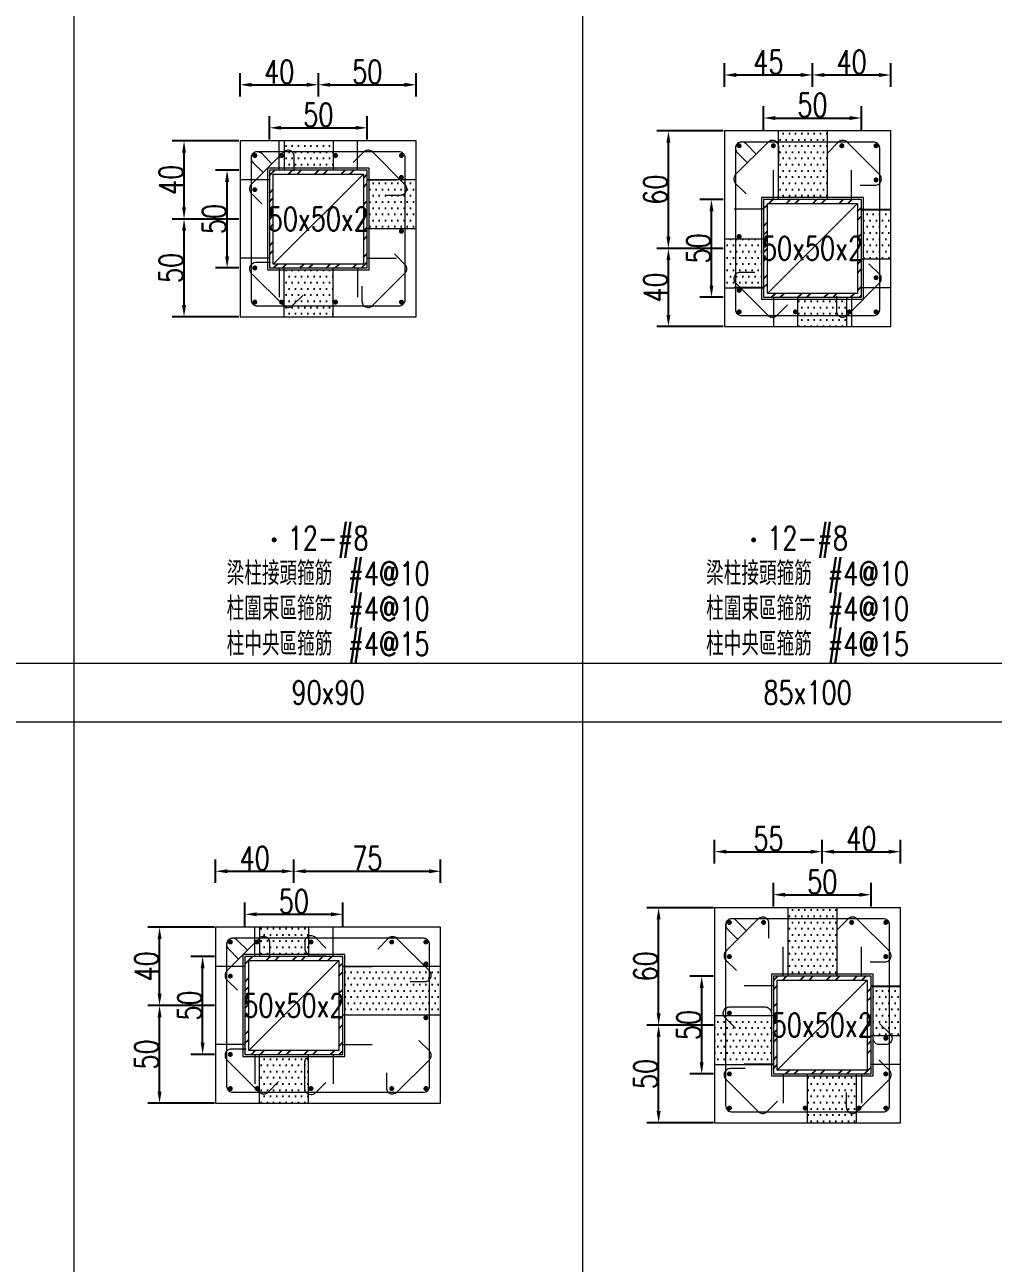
# Model space of a CAD drawing. Header units: millimetres. Extents: x 0 to 3905, y 0 to 8880.
# Drawn here: x 1935 to 2430, y 7763 to 8396 of the extents above; entities that cross this region are included whole.
import ezdxf
from ezdxf.enums import TextEntityAlignment as Align

# ---------------------------------------------------------------- set-up
doc = ezdxf.new("R2010")
doc.units = ezdxf.units.MM
doc.layers.get('DEFPOINTS').update_dxf_attribs({"color": 3})
for name, color, linetype in [('Hatch線', 6, 'Continuous'), ('TC-鋼粱', 132, 'Continuous'), ('主筋斷面', 2, 'Continuous'), ('文字-主筋根數', 7, 'Continuous'), ('文字-剪力筋 中央區', 7, 'Continuous'), ('文字-剪力筋-BC', 7, 'Continuous'), ('文字-剪力筋-圍束區', 7, 'Continuous'), ('文字-斷面尺寸', 7, 'Continuous'), ('文字-輔助字', 7, 'Continuous'), ('柱斷面線', 4, 'Continuous'), ('標註字', 4, 'Continuous'), ('箍筋線', 1, 'Continuous'), ('網格線', 7, 'Continuous'), ('鋼柱', 11, 'Continuous')]:
    doc.layers.add(name, color=color, linetype=linetype)
doc.styles.add('note', font='txt.shx', dxfattribs={"width": 0.75, "height": 12})
doc.styles.add('txt', font='txt.shx', dxfattribs={"height": 0.2, "bigfont": 'chineset.shx'})
doc.dimstyles.new('RCAD_DIM', dxfattribs={"dimtxt": 12, "dimasz": 6, "dimexe": 6, "dimexo": 0.625, "dimtad": 1, "dimdec": 0, "dimdsep": 46, "dimtxsty": 'note', "dimcen": 2.5, "dimclrd": 256, "dimclre": 256, "dimclrt": 256, "dimadec": 0, "dimazin": 0, "dimtfac": 1, "dimtmove": 0, "dimatfit": 3, "dimfxl": 0, "dimtolj": 1, "dimarcsym": 0})

# ---------------------------------------------------------------- blocks, each defined once
blk = doc.blocks.new('*D1188')
at = {"layer": 'DEFPOINTS', "color": 0}
for p in [(2097.5, 7941.62), (2047.5, 7935), (2097.5, 7935)]:
    blk.add_point(p, dxfattribs=at)
at = {"layer": '標註字', "lineweight": -2}
for p, q in [((2047.5, 7935.62), (2047.5, 7947.62)), ((2097.5, 7935.62), (2097.5, 7947.62)), ((2053.5, 7941.62), (2091.5, 7941.62))]:
    blk.add_line(p, q, dxfattribs=at)
at = {"layer": '標註字'}
for points in [[(2053.5, 7942.62), (2053.5, 7940.62), (2047.5, 7941.62)], [(2091.5, 7940.62), (2091.5, 7942.62), (2097.5, 7941.62)]]:
    blk.add_solid(points, dxfattribs=at)
at = {"layer": '標註字', "insert": (2072.5, 7948.25), "char_height": 12, "attachment_point": 5, "style": 'note'}
blk.add_mtext('\\A1;50', dxfattribs=at)
blk = doc.blocks.new('*D1189')
at = {"layer": 'DEFPOINTS', "color": 0}
for p in [(2025.88, 7920), (2032.5, 7920), (2032.5, 7870)]:
    blk.add_point(p, dxfattribs=at)
at = {"layer": '標註字', "lineweight": -2}
for p, q in [((2031.88, 7920), (2019.88, 7920)), ((2025.88, 7876), (2025.88, 7914)), ((2031.88, 7870), (2019.88, 7870))]:
    blk.add_line(p, q, dxfattribs=at)
at = {"layer": '標註字'}
for points in [[(2026.88, 7914), (2024.88, 7914), (2025.88, 7920)], [(2024.88, 7876), (2026.88, 7876), (2025.88, 7870)]]:
    blk.add_solid(points, dxfattribs=at)
at = {"layer": '標註字', "insert": (2019.25, 7895), "char_height": 12, "attachment_point": 5, "rotation": 90, "style": 'note'}
blk.add_mtext('\\A1;50', dxfattribs=at)
blk = doc.blocks.new('*D1190')
at = {"layer": 'DEFPOINTS', "color": 0}
for p in [(2072.5, 7963.62), (2032.5, 7957), (2072.5, 7957)]:
    blk.add_point(p, dxfattribs=at)
at = {"layer": '標註字', "lineweight": -2}
for p, q in [((2032.5, 7957.62), (2032.5, 7969.62)), ((2038.5, 7963.62), (2066.5, 7963.62)), ((2072.5, 7957.62), (2072.5, 7969.62))]:
    blk.add_line(p, q, dxfattribs=at)
at = {"layer": '標註字'}
for points in [[(2038.5, 7964.62), (2038.5, 7962.62), (2032.5, 7963.62)], [(2066.5, 7962.62), (2066.5, 7964.62), (2072.5, 7963.62)]]:
    blk.add_solid(points, dxfattribs=at)
at = {"layer": '標註字', "insert": (2052.5, 7970.25), "char_height": 12, "attachment_point": 5, "style": 'note'}
blk.add_mtext('\\A1;40', dxfattribs=at)
blk = doc.blocks.new('*D1191')
at = {"layer": 'DEFPOINTS', "color": 0}
for p in [(2147.5, 7963.62), (2072.5, 7957), (2147.5, 7957)]:
    blk.add_point(p, dxfattribs=at)
at = {"layer": '標註字', "lineweight": -2}
for p, q in [((2072.5, 7957.62), (2072.5, 7969.62)), ((2078.5, 7963.62), (2141.5, 7963.62)), ((2147.5, 7957.62), (2147.5, 7969.62))]:
    blk.add_line(p, q, dxfattribs=at)
at = {"layer": '標註字'}
for points in [[(2078.5, 7964.62), (2078.5, 7962.62), (2072.5, 7963.62)], [(2141.5, 7962.62), (2141.5, 7964.62), (2147.5, 7963.62)]]:
    blk.add_solid(points, dxfattribs=at)
at = {"layer": '標註字', "insert": (2110, 7970.25), "char_height": 12, "attachment_point": 5, "style": 'note'}
blk.add_mtext('\\A1;75', dxfattribs=at)
blk = doc.blocks.new('*D1192')
at = {"layer": 'DEFPOINTS', "color": 0}
for p in [(2003.88, 7895), (2032.5, 7895), (2032.5, 7845)]:
    blk.add_point(p, dxfattribs=at)
at = {"layer": '標註字', "lineweight": -2}
for p, q in [((2031.88, 7895), (1997.88, 7895)), ((2003.88, 7851), (2003.88, 7889)), ((2031.88, 7845), (1997.88, 7845))]:
    blk.add_line(p, q, dxfattribs=at)
at = {"layer": '標註字'}
for points in [[(2004.88, 7889), (2002.88, 7889), (2003.88, 7895)], [(2002.88, 7851), (2004.88, 7851), (2003.88, 7845)]]:
    blk.add_solid(points, dxfattribs=at)
at = {"layer": '標註字', "insert": (1997.25, 7870), "char_height": 12, "attachment_point": 5, "rotation": 90, "style": 'note'}
blk.add_mtext('\\A1;50', dxfattribs=at)
blk = doc.blocks.new('*D1193')
at = {"layer": 'DEFPOINTS', "color": 0}
for p in [(2003.88, 7935), (2032.5, 7935), (2032.5, 7895)]:
    blk.add_point(p, dxfattribs=at)
at = {"layer": '標註字', "lineweight": -2}
for p, q in [((2031.88, 7935), (1997.88, 7935)), ((2003.88, 7901), (2003.88, 7929)), ((2031.88, 7895), (1997.88, 7895))]:
    blk.add_line(p, q, dxfattribs=at)
at = {"layer": '標註字'}
for points in [[(2004.88, 7929), (2002.88, 7929), (2003.88, 7935)], [(2002.88, 7901), (2004.88, 7901), (2003.88, 7895)]]:
    blk.add_solid(points, dxfattribs=at)
at = {"layer": '標註字', "insert": (1997.25, 7915), "char_height": 12, "attachment_point": 5, "rotation": 90, "style": 'note'}
blk.add_mtext('\\A1;40', dxfattribs=at)
blk = doc.blocks.new('Circle_Filled')
at = {"const_width": 0.5}
blk.add_lwpolyline([(-0.25, 0, 1), (0.25, 0, 1)], format="xyb", close=True, dxfattribs=at)
blk = doc.blocks.new('*D1194')
at = {"layer": 'DEFPOINTS', "color": 0}
for p in [(2110, 8343.62), (2060, 8337), (2110, 8337)]:
    blk.add_point(p, dxfattribs=at)
at = {"layer": '標註字', "lineweight": -2}
for p, q in [((2060, 8337.62), (2060, 8349.62)), ((2066, 8343.62), (2104, 8343.62)), ((2110, 8337.62), (2110, 8349.62))]:
    blk.add_line(p, q, dxfattribs=at)
at = {"layer": '標註字'}
for points in [[(2066, 8344.62), (2066, 8342.62), (2060, 8343.62)], [(2104, 8342.62), (2104, 8344.62), (2110, 8343.62)]]:
    blk.add_solid(points, dxfattribs=at)
at = {"layer": '標註字', "insert": (2085, 8350.25), "char_height": 12, "attachment_point": 5, "style": 'note'}
blk.add_mtext('\\A1;50', dxfattribs=at)
blk = doc.blocks.new('*D1195')
at = {"layer": 'DEFPOINTS', "color": 0}
for p in [(2038.38, 8322), (2045, 8322), (2045, 8272)]:
    blk.add_point(p, dxfattribs=at)
at = {"layer": '標註字', "lineweight": -2}
for p, q in [((2044.38, 8322), (2032.38, 8322)), ((2038.38, 8278), (2038.38, 8316)), ((2044.38, 8272), (2032.38, 8272))]:
    blk.add_line(p, q, dxfattribs=at)
at = {"layer": '標註字'}
for points in [[(2039.38, 8316), (2037.38, 8316), (2038.38, 8322)], [(2037.38, 8278), (2039.38, 8278), (2038.38, 8272)]]:
    blk.add_solid(points, dxfattribs=at)
at = {"layer": '標註字', "insert": (2031.75, 8297), "char_height": 12, "attachment_point": 5, "rotation": 90, "style": 'note'}
blk.add_mtext('\\A1;50', dxfattribs=at)
blk = doc.blocks.new('*D1196')
at = {"layer": 'DEFPOINTS', "color": 0}
for p in [(2085, 8365.62), (2045, 8359), (2085, 8359)]:
    blk.add_point(p, dxfattribs=at)
at = {"layer": '標註字', "lineweight": -2}
for p, q in [((2045, 8359.62), (2045, 8371.62)), ((2085, 8359.62), (2085, 8371.62)), ((2051, 8365.62), (2079, 8365.62))]:
    blk.add_line(p, q, dxfattribs=at)
at = {"layer": '標註字'}
for points in [[(2051, 8366.62), (2051, 8364.62), (2045, 8365.62)], [(2079, 8364.62), (2079, 8366.62), (2085, 8365.62)]]:
    blk.add_solid(points, dxfattribs=at)
at = {"layer": '標註字', "insert": (2065, 8372.25), "char_height": 12, "attachment_point": 5, "style": 'note'}
blk.add_mtext('\\A1;40', dxfattribs=at)
blk = doc.blocks.new('*D1197')
at = {"layer": 'DEFPOINTS', "color": 0}
for p in [(2135, 8365.62), (2085, 8359), (2135, 8359)]:
    blk.add_point(p, dxfattribs=at)
at = {"layer": '標註字', "lineweight": -2}
for p, q in [((2085, 8359.62), (2085, 8371.62)), ((2135, 8359.62), (2135, 8371.62)), ((2091, 8365.62), (2129, 8365.62))]:
    blk.add_line(p, q, dxfattribs=at)
at = {"layer": '標註字'}
for points in [[(2091, 8366.62), (2091, 8364.62), (2085, 8365.62)], [(2129, 8364.62), (2129, 8366.62), (2135, 8365.62)]]:
    blk.add_solid(points, dxfattribs=at)
at = {"layer": '標註字', "insert": (2110, 8372.25), "char_height": 12, "attachment_point": 5, "style": 'note'}
blk.add_mtext('\\A1;50', dxfattribs=at)
blk = doc.blocks.new('*D1198')
at = {"layer": 'DEFPOINTS', "color": 0}
for p in [(2016.38, 8297), (2045, 8297), (2045, 8247)]:
    blk.add_point(p, dxfattribs=at)
at = {"layer": '標註字', "lineweight": -2}
for p, q in [((2044.38, 8297), (2010.38, 8297)), ((2016.38, 8253), (2016.38, 8291)), ((2044.38, 8247), (2010.38, 8247))]:
    blk.add_line(p, q, dxfattribs=at)
at = {"layer": '標註字'}
for points in [[(2017.38, 8291), (2015.38, 8291), (2016.38, 8297)], [(2015.38, 8253), (2017.38, 8253), (2016.38, 8247)]]:
    blk.add_solid(points, dxfattribs=at)
at = {"layer": '標註字', "insert": (2009.75, 8272), "char_height": 12, "attachment_point": 5, "rotation": 90, "style": 'note'}
blk.add_mtext('\\A1;50', dxfattribs=at)
blk = doc.blocks.new('*D1199')
at = {"layer": 'DEFPOINTS', "color": 0}
for p in [(2016.38, 8337), (2045, 8337), (2045, 8297)]:
    blk.add_point(p, dxfattribs=at)
at = {"layer": '標註字', "lineweight": -2}
for p, q in [((2044.38, 8337), (2010.38, 8337)), ((2016.38, 8303), (2016.38, 8331)), ((2044.38, 8297), (2010.38, 8297))]:
    blk.add_line(p, q, dxfattribs=at)
at = {"layer": '標註字'}
for points in [[(2017.38, 8331), (2015.38, 8331), (2016.38, 8337)], [(2015.38, 8303), (2017.38, 8303), (2016.38, 8297)]]:
    blk.add_solid(points, dxfattribs=at)
at = {"layer": '標註字', "insert": (2009.75, 8317), "char_height": 12, "attachment_point": 5, "rotation": 90, "style": 'note'}
blk.add_mtext('\\A1;40', dxfattribs=at)
blk = doc.blocks.new('*D1320')
at = {"layer": 'DEFPOINTS', "color": 0}
for p in [(2367.5, 7951.62), (2317.5, 7945), (2367.5, 7945)]:
    blk.add_point(p, dxfattribs=at)
at = {"layer": '標註字', "lineweight": -2}
for p, q in [((2317.5, 7945.62), (2317.5, 7957.62)), ((2367.5, 7945.62), (2367.5, 7957.62)), ((2323.5, 7951.62), (2361.5, 7951.62))]:
    blk.add_line(p, q, dxfattribs=at)
at = {"layer": '標註字'}
for points in [[(2323.5, 7952.62), (2323.5, 7950.62), (2317.5, 7951.62)], [(2361.5, 7950.62), (2361.5, 7952.62), (2367.5, 7951.62)]]:
    blk.add_solid(points, dxfattribs=at)
at = {"layer": '標註字', "insert": (2342.5, 7958.25), "char_height": 12, "attachment_point": 5, "style": 'note'}
blk.add_mtext('\\A1;50', dxfattribs=at)
blk = doc.blocks.new('*D1321')
at = {"layer": 'DEFPOINTS', "color": 0}
for p in [(2280.88, 7910), (2287.5, 7910), (2287.5, 7860)]:
    blk.add_point(p, dxfattribs=at)
at = {"layer": '標註字', "lineweight": -2}
for p, q in [((2286.88, 7910), (2274.88, 7910)), ((2280.88, 7866), (2280.88, 7904)), ((2286.88, 7860), (2274.88, 7860))]:
    blk.add_line(p, q, dxfattribs=at)
at = {"layer": '標註字'}
for points in [[(2281.88, 7904), (2279.88, 7904), (2280.88, 7910)], [(2279.88, 7866), (2281.88, 7866), (2280.88, 7860)]]:
    blk.add_solid(points, dxfattribs=at)
at = {"layer": '標註字', "insert": (2274.25, 7885), "char_height": 12, "attachment_point": 5, "rotation": 90, "style": 'note'}
blk.add_mtext('\\A1;50', dxfattribs=at)
blk = doc.blocks.new('*D1322')
at = {"layer": 'DEFPOINTS', "color": 0}
for p in [(2342.5, 7973.62), (2287.5, 7967), (2342.5, 7967)]:
    blk.add_point(p, dxfattribs=at)
at = {"layer": '標註字', "lineweight": -2}
for p, q in [((2287.5, 7967.62), (2287.5, 7979.62)), ((2342.5, 7967.62), (2342.5, 7979.62)), ((2293.5, 7973.62), (2336.5, 7973.62))]:
    blk.add_line(p, q, dxfattribs=at)
at = {"layer": '標註字'}
for points in [[(2293.5, 7974.62), (2293.5, 7972.62), (2287.5, 7973.62)], [(2336.5, 7972.62), (2336.5, 7974.62), (2342.5, 7973.62)]]:
    blk.add_solid(points, dxfattribs=at)
at = {"layer": '標註字', "insert": (2315, 7980.25), "char_height": 12, "attachment_point": 5, "style": 'note'}
blk.add_mtext('\\A1;55', dxfattribs=at)
blk = doc.blocks.new('*D1323')
at = {"layer": 'DEFPOINTS', "color": 0}
for p in [(2382.5, 7973.62), (2342.5, 7967), (2382.5, 7967)]:
    blk.add_point(p, dxfattribs=at)
at = {"layer": '標註字', "lineweight": -2}
for p, q in [((2342.5, 7967.62), (2342.5, 7979.62)), ((2382.5, 7967.62), (2382.5, 7979.62)), ((2348.5, 7973.62), (2376.5, 7973.62))]:
    blk.add_line(p, q, dxfattribs=at)
at = {"layer": '標註字'}
for points in [[(2348.5, 7974.62), (2348.5, 7972.62), (2342.5, 7973.62)], [(2376.5, 7972.62), (2376.5, 7974.62), (2382.5, 7973.62)]]:
    blk.add_solid(points, dxfattribs=at)
at = {"layer": '標註字', "insert": (2362.5, 7980.25), "char_height": 12, "attachment_point": 5, "style": 'note'}
blk.add_mtext('\\A1;40', dxfattribs=at)
blk = doc.blocks.new('*D1324')
at = {"layer": 'DEFPOINTS', "color": 0}
for p in [(2258.88, 7885), (2287.5, 7885), (2287.5, 7835)]:
    blk.add_point(p, dxfattribs=at)
at = {"layer": '標註字', "lineweight": -2}
for p, q in [((2286.88, 7885), (2252.88, 7885)), ((2258.88, 7841), (2258.88, 7879)), ((2286.88, 7835), (2252.88, 7835))]:
    blk.add_line(p, q, dxfattribs=at)
at = {"layer": '標註字'}
for points in [[(2259.88, 7879), (2257.88, 7879), (2258.88, 7885)], [(2257.88, 7841), (2259.88, 7841), (2258.88, 7835)]]:
    blk.add_solid(points, dxfattribs=at)
at = {"layer": '標註字', "insert": (2252.25, 7860), "char_height": 12, "attachment_point": 5, "rotation": 90, "style": 'note'}
blk.add_mtext('\\A1;50', dxfattribs=at)
blk = doc.blocks.new('*D1325')
at = {"layer": 'DEFPOINTS', "color": 0}
for p in [(2258.88, 7945), (2287.5, 7945), (2287.5, 7885)]:
    blk.add_point(p, dxfattribs=at)
at = {"layer": '標註字', "lineweight": -2}
for p, q in [((2286.88, 7945), (2252.88, 7945)), ((2258.88, 7891), (2258.88, 7939)), ((2286.88, 7885), (2252.88, 7885))]:
    blk.add_line(p, q, dxfattribs=at)
at = {"layer": '標註字'}
for points in [[(2259.88, 7939), (2257.88, 7939), (2258.88, 7945)], [(2257.88, 7891), (2259.88, 7891), (2258.88, 7885)]]:
    blk.add_solid(points, dxfattribs=at)
at = {"layer": '標註字', "insert": (2252.25, 7915), "char_height": 12, "attachment_point": 5, "rotation": 90, "style": 'note'}
blk.add_mtext('\\A1;60', dxfattribs=at)
blk = doc.blocks.new('*D1326')
at = {"layer": 'DEFPOINTS', "color": 0}
for p in [(2362.5, 8348.62), (2312.5, 8342), (2362.5, 8342)]:
    blk.add_point(p, dxfattribs=at)
at = {"layer": '標註字', "lineweight": -2}
for p, q in [((2312.5, 8342.62), (2312.5, 8354.62)), ((2362.5, 8342.62), (2362.5, 8354.62)), ((2318.5, 8348.62), (2356.5, 8348.62))]:
    blk.add_line(p, q, dxfattribs=at)
at = {"layer": '標註字'}
for points in [[(2318.5, 8349.62), (2318.5, 8347.62), (2312.5, 8348.62)], [(2356.5, 8347.62), (2356.5, 8349.62), (2362.5, 8348.62)]]:
    blk.add_solid(points, dxfattribs=at)
at = {"layer": '標註字', "insert": (2337.5, 8355.25), "char_height": 12, "attachment_point": 5, "style": 'note'}
blk.add_mtext('\\A1;50', dxfattribs=at)
blk = doc.blocks.new('*D1327')
at = {"layer": 'DEFPOINTS', "color": 0}
for p in [(2285.88, 8307), (2292.5, 8307), (2292.5, 8257)]:
    blk.add_point(p, dxfattribs=at)
at = {"layer": '標註字', "lineweight": -2}
for p, q in [((2291.88, 8307), (2279.88, 8307)), ((2285.88, 8263), (2285.88, 8301)), ((2291.88, 8257), (2279.88, 8257))]:
    blk.add_line(p, q, dxfattribs=at)
at = {"layer": '標註字'}
for points in [[(2286.88, 8301), (2284.88, 8301), (2285.88, 8307)], [(2284.88, 8263), (2286.88, 8263), (2285.88, 8257)]]:
    blk.add_solid(points, dxfattribs=at)
at = {"layer": '標註字', "insert": (2279.25, 8282), "char_height": 12, "attachment_point": 5, "rotation": 90, "style": 'note'}
blk.add_mtext('\\A1;50', dxfattribs=at)
blk = doc.blocks.new('*D1328')
at = {"layer": 'DEFPOINTS', "color": 0}
for p in [(2337.5, 8370.62), (2292.5, 8364), (2337.5, 8364)]:
    blk.add_point(p, dxfattribs=at)
at = {"layer": '標註字', "lineweight": -2}
for p, q in [((2292.5, 8364.62), (2292.5, 8376.62)), ((2337.5, 8364.62), (2337.5, 8376.62)), ((2298.5, 8370.62), (2331.5, 8370.62))]:
    blk.add_line(p, q, dxfattribs=at)
at = {"layer": '標註字'}
for points in [[(2298.5, 8371.62), (2298.5, 8369.62), (2292.5, 8370.62)], [(2331.5, 8369.62), (2331.5, 8371.62), (2337.5, 8370.62)]]:
    blk.add_solid(points, dxfattribs=at)
at = {"layer": '標註字', "insert": (2315, 8377.25), "char_height": 12, "attachment_point": 5, "style": 'note'}
blk.add_mtext('\\A1;45', dxfattribs=at)
blk = doc.blocks.new('*D1329')
at = {"layer": 'DEFPOINTS', "color": 0}
for p in [(2377.5, 8370.62), (2337.5, 8364), (2377.5, 8364)]:
    blk.add_point(p, dxfattribs=at)
at = {"layer": '標註字', "lineweight": -2}
for p, q in [((2337.5, 8364.62), (2337.5, 8376.62)), ((2377.5, 8364.62), (2377.5, 8376.62)), ((2343.5, 8370.62), (2371.5, 8370.62))]:
    blk.add_line(p, q, dxfattribs=at)
at = {"layer": '標註字'}
for points in [[(2343.5, 8371.62), (2343.5, 8369.62), (2337.5, 8370.62)], [(2371.5, 8369.62), (2371.5, 8371.62), (2377.5, 8370.62)]]:
    blk.add_solid(points, dxfattribs=at)
at = {"layer": '標註字', "insert": (2357.5, 8377.25), "char_height": 12, "attachment_point": 5, "style": 'note'}
blk.add_mtext('\\A1;40', dxfattribs=at)
blk = doc.blocks.new('*D1330')
at = {"layer": 'DEFPOINTS', "color": 0}
for p in [(2263.88, 8282), (2292.5, 8282), (2292.5, 8242)]:
    blk.add_point(p, dxfattribs=at)
at = {"layer": '標註字', "lineweight": -2}
for p, q in [((2291.88, 8282), (2257.88, 8282)), ((2263.88, 8248), (2263.88, 8276)), ((2291.88, 8242), (2257.88, 8242))]:
    blk.add_line(p, q, dxfattribs=at)
at = {"layer": '標註字'}
for points in [[(2264.88, 8276), (2262.88, 8276), (2263.88, 8282)], [(2262.88, 8248), (2264.88, 8248), (2263.88, 8242)]]:
    blk.add_solid(points, dxfattribs=at)
at = {"layer": '標註字', "insert": (2257.25, 8262), "char_height": 12, "attachment_point": 5, "rotation": 90, "style": 'note'}
blk.add_mtext('\\A1;40', dxfattribs=at)
blk = doc.blocks.new('*D1331')
at = {"layer": 'DEFPOINTS', "color": 0}
for p in [(2263.88, 8342), (2292.5, 8342), (2292.5, 8282)]:
    blk.add_point(p, dxfattribs=at)
at = {"layer": '標註字', "lineweight": -2}
for p, q in [((2291.88, 8342), (2257.88, 8342)), ((2263.88, 8288), (2263.88, 8336)), ((2291.88, 8282), (2257.88, 8282))]:
    blk.add_line(p, q, dxfattribs=at)
at = {"layer": '標註字'}
for points in [[(2264.88, 8336), (2262.88, 8336), (2263.88, 8342)], [(2262.88, 8288), (2264.88, 8288), (2263.88, 8282)]]:
    blk.add_solid(points, dxfattribs=at)
at = {"layer": '標註字', "insert": (2257.25, 8312), "char_height": 12, "attachment_point": 5, "rotation": 90, "style": 'note'}
blk.add_mtext('\\A1;60', dxfattribs=at)

msp = doc.modelspace()

# ---------------------------------------------------------------- hatches: boundary and pattern name
at = {"layer": 'Hatch線'}
h = msp.add_hatch(dxfattribs=at)
h.set_pattern_fill('ANSI32', color=256, style=0)
h.paths.add_polyline_path([(2060, 8272), (2110, 8272), (2110, 8322), (2060, 8322)], flags=17)
h.paths.add_polyline_path([(2062, 8274), (2062, 8320), (2108, 8320), (2108, 8274)])
h = msp.add_hatch(dxfattribs=at)
h.set_pattern_fill('ANSI32', color=256, style=0)
h.paths.add_polyline_path([(2312.5, 8257), (2362.5, 8257), (2362.5, 8307), (2312.5, 8307)], flags=17)
h.paths.add_polyline_path([(2314.5, 8259), (2314.5, 8305), (2360.5, 8305), (2360.5, 8259)])
h = msp.add_hatch(dxfattribs=at)
h.set_pattern_fill('ANSI32', color=256, style=0)
h.paths.add_polyline_path([(2047.5, 7870), (2097.5, 7870), (2097.5, 7920), (2047.5, 7920)], flags=17)
h.paths.add_polyline_path([(2049.5, 7872), (2049.5, 7918), (2095.5, 7918), (2095.5, 7872)])
h = msp.add_hatch(dxfattribs=at)
h.set_pattern_fill('ANSI32', color=256, style=0)
h.paths.add_polyline_path([(2317.5, 7860), (2367.5, 7860), (2367.5, 7910), (2317.5, 7910)], flags=17)
h.paths.add_polyline_path([(2319.5, 7862), (2319.5, 7908), (2365.5, 7908), (2365.5, 7862)])
at = {"layer": 'TC-鋼粱'}
h = msp.add_hatch(dxfattribs=at)
h.set_pattern_fill('DOTS', color=256, scale=2, style=0)
h.paths.add_polyline_path([(2092.5, 8337), (2067.5, 8337), (2067.5, 8322), (2092.5, 8322)], flags=17)
h = msp.add_hatch(dxfattribs=at)
h.set_pattern_fill('DOTS', color=256, scale=2, style=0)
h.paths.add_polyline_path([(2344.91, 8342), (2319.91, 8342), (2319.91, 8307), (2344.91, 8307)], flags=17)
h = msp.add_hatch(dxfattribs=at)
h.set_pattern_fill('DOTS', color=256, scale=2, style=0)
h.paths.add_polyline_path([(2135, 8292), (2135, 8317), (2110, 8317), (2110, 8292)], flags=17)
h = msp.add_hatch(dxfattribs=at)
h.set_pattern_fill('DOTS', color=256, scale=2, style=0)
h.paths.add_polyline_path([(2377.5, 8276.5), (2377.5, 8301.5), (2362.5, 8301.5), (2362.5, 8276.5)], flags=17)
h = msp.add_hatch(dxfattribs=at)
h.set_pattern_fill('DOTS', color=256, scale=2, style=0)
h.paths.add_polyline_path([(2292.5, 8286.81), (2292.5, 8261.81), (2312.5, 8261.81), (2312.5, 8286.81)], flags=17)
h = msp.add_hatch(dxfattribs=at)
h.set_pattern_fill('DOTS', color=256, scale=2, style=0)
h.paths.add_polyline_path([(2067.5, 8247), (2092.5, 8247), (2092.5, 8272), (2067.5, 8272)], flags=17)
h = msp.add_hatch(dxfattribs=at)
h.set_pattern_fill('DOTS', color=256, scale=2, style=0)
h.paths.add_polyline_path([(2330, 8242), (2355, 8242), (2355, 8257), (2330, 8257)], flags=17)
h = msp.add_hatch(dxfattribs=at)
h.set_pattern_fill('DOTS', color=256, scale=2, style=0)
h.paths.add_polyline_path([(2349.91, 7945), (2324.91, 7945), (2324.91, 7910), (2349.91, 7910)], flags=17)
h = msp.add_hatch(dxfattribs=at)
h.set_pattern_fill('DOTS', color=256, scale=2, style=0)
h.paths.add_polyline_path([(2080, 7935), (2055, 7935), (2055, 7920), (2080, 7920)], flags=17)
h = msp.add_hatch(dxfattribs=at)
h.set_pattern_fill('DOTS', color=256, scale=2, style=0)
h.paths.add_polyline_path([(2147.5, 7890), (2147.5, 7915), (2097.5, 7915), (2097.5, 7890)], flags=17)
h = msp.add_hatch(dxfattribs=at)
h.set_pattern_fill('DOTS', color=256, scale=2, style=0)
h.paths.add_polyline_path([(2382.5, 7879.5), (2382.5, 7904.5), (2367.5, 7904.5), (2367.5, 7879.5)], flags=17)
h = msp.add_hatch(dxfattribs=at)
h.set_pattern_fill('DOTS', color=256, scale=2, style=0)
h.paths.add_polyline_path([(2287.5, 7889.81), (2287.5, 7864.81), (2317.5, 7864.81), (2317.5, 7889.81)], flags=17)
h = msp.add_hatch(dxfattribs=at)
h.set_pattern_fill('DOTS', color=256, scale=2, style=0)
h.paths.add_polyline_path([(2055, 7845), (2080, 7845), (2080, 7870), (2055, 7870)], flags=17)
h = msp.add_hatch(dxfattribs=at)
h.set_pattern_fill('DOTS', color=256, scale=2, style=0)
h.paths.add_polyline_path([(2335, 7835), (2360, 7835), (2360, 7860), (2335, 7860)], flags=17)

# ---------------------------------------------------------------- linework, layer by layer
at = {"layer": 'DEFPOINTS', "lineweight": 5}
for points in [[(2065, 8322), (2065, 8337)], [(2105, 8322), (2105, 8337)], [(2060, 8271), (2111, 8271), (2111, 8323), (2059, 8323), (2059, 8271), (2060, 8271)], [(2062, 8274), (2108, 8320)], [(2317.5, 8307), (2317.5, 8322)], [(2357.5, 8307), (2357.5, 8322)], [(2060, 8317), (2045, 8317)], [(2110, 8317), (2125, 8317)], [(2312.5, 8256), (2363.5, 8256), (2363.5, 8308), (2311.5, 8308), (2311.5, 8256), (2312.5, 8256)], [(2312.5, 8302), (2297.5, 8302)], [(2314.5, 8259), (2360.5, 8305)], [(2362.5, 8302), (2377.5, 8302)], [(2060, 8277), (2045, 8277)], [(2110, 8277), (2125, 8277)], [(2065, 8272), (2065, 8257)], [(2105, 8272), (2105, 8257)], [(2312.5, 8262), (2297.5, 8262)], [(2362.5, 8262), (2377.5, 8262)], [(2317.5, 8257), (2317.5, 8242)], [(2357.5, 8257), (2357.5, 8242)], [(2052.5, 7920), (2052.5, 7935)], [(2092.5, 7920), (2092.5, 7935)], [(2047.5, 7869), (2098.5, 7869), (2098.5, 7921), (2046.5, 7921), (2046.5, 7869), (2047.5, 7869)], [(2322.5, 7910), (2322.5, 7925)], [(2362.5, 7910), (2362.5, 7925)], [(2047.5, 7915), (2032.5, 7915)], [(2049.5, 7872), (2095.5, 7918)], [(2097.5, 7915), (2112.5, 7915)], [(2317.5, 7859), (2368.5, 7859), (2368.5, 7911), (2316.5, 7911), (2316.5, 7859), (2317.5, 7859)], [(2319.5, 7862), (2365.5, 7908)], [(2317.5, 7905), (2302.5, 7905)], [(2367.5, 7905), (2382.5, 7905)], [(2047.5, 7875), (2032.5, 7875)], [(2097.5, 7875), (2112.5, 7875)], [(2052.5, 7870), (2052.5, 7855)], [(2092.5, 7870), (2092.5, 7855)], [(2317.5, 7865), (2302.5, 7865)], [(2367.5, 7865), (2382.5, 7865)], [(2322.5, 7860), (2322.5, 7845)], [(2362.5, 7860), (2362.5, 7845)]]:
    msp.add_lwpolyline(points, dxfattribs=at)
at = {"layer": 'TC-鋼粱', "lineweight": 5}
for points in [[(2067.5, 8337), (2067.5, 8322)], [(2092.5, 8337), (2092.5, 8322)], [(2319.91, 8342), (2319.91, 8307)], [(2344.91, 8342), (2344.91, 8307)], [(2135, 8317), (2110, 8317)], [(2377.5, 8301.5), (2362.5, 8301.5)], [(2135, 8292), (2110, 8292)], [(2292.5, 8286.81), (2312.5, 8286.81)], [(2377.5, 8276.5), (2362.5, 8276.5)], [(2067.5, 8247), (2067.5, 8272)], [(2092.5, 8247), (2092.5, 8272)], [(2292.5, 8261.81), (2312.5, 8261.81)], [(2330, 8242), (2330, 8257)], [(2355, 8242), (2355, 8257)], [(2324.91, 7945), (2324.91, 7910)], [(2349.91, 7945), (2349.91, 7910)], [(2055, 7935), (2055, 7920)], [(2080, 7935), (2080, 7920)], [(2147.5, 7915), (2097.5, 7915)], [(2382.5, 7904.5), (2367.5, 7904.5)], [(2147.5, 7890), (2097.5, 7890)], [(2287.5, 7889.81), (2317.5, 7889.81)], [(2382.5, 7879.5), (2367.5, 7879.5)], [(2055, 7845), (2055, 7870)], [(2080, 7845), (2080, 7870)], [(2287.5, 7864.81), (2317.5, 7864.81)], [(2335, 7835), (2335, 7860)], [(2360, 7835), (2360, 7860)]]:
    msp.add_lwpolyline(points, dxfattribs=at)
at = {"layer": '柱斷面線', "lineweight": 5}
for points in [[(2045, 8247), (2135, 8247), (2135, 8337), (2045, 8337), (2045, 8247)], [(2292.5, 8242), (2377.5, 8242), (2377.5, 8342), (2292.5, 8342), (2292.5, 8242)], [(2287.5, 7835), (2382.5, 7835), (2382.5, 7945), (2287.5, 7945), (2287.5, 7835)], [(2032.5, 7845), (2147.5, 7845), (2147.5, 7935), (2032.5, 7935), (2032.5, 7845)]]:
    msp.add_lwpolyline(points, dxfattribs=at)
at = {"layer": '箍筋線', "lineweight": 5}
for points in [[(2320.23, 8326.39), (2320.23, 8334.01), (2320.18, 8334.54), (2320.05, 8335.06), (2319.83, 8335.55), (2319.53, 8335.99), (2319.17, 8336.38), (2318.74, 8336.7), (2318.27, 8336.94), (2317.76, 8337.11), (2317.23, 8337.18), (2316.7, 8337.17), (2316.17, 8337.06), (2315.67, 8336.87), (2315.21, 8336.6), (2314.81, 8336.26), (2298.24, 8319.69), (2297.89, 8319.27), (2297.61, 8318.79), (2297.42, 8318.27), (2297.33, 8317.73), (2297.33, 8317.17), (2297.42, 8316.63), (2297.61, 8316.11), (2297.89, 8315.63), (2298.24, 8315.2), (2303.63, 8309.82)], [(2361.89, 8314.27), (2369.51, 8314.27), (2370.04, 8314.32), (2370.56, 8314.45), (2371.05, 8314.67), (2371.49, 8314.97), (2371.88, 8315.33), (2372.2, 8315.76), (2372.44, 8316.23), (2372.61, 8316.74), (2372.68, 8317.27), (2372.67, 8317.8), (2372.56, 8318.33), (2372.37, 8318.83), (2372.1, 8319.29), (2371.76, 8319.69), (2355.19, 8336.26), (2354.77, 8336.61), (2354.29, 8336.89), (2353.77, 8337.08), (2353.23, 8337.17), (2352.67, 8337.17), (2352.13, 8337.08), (2351.61, 8336.89), (2351.13, 8336.61), (2350.7, 8336.26), (2345.32, 8330.87)], [(2072.73, 8321.39), (2072.73, 8329.01), (2072.68, 8329.54), (2072.55, 8330.06), (2072.33, 8330.55), (2072.03, 8330.99), (2071.67, 8331.38), (2071.24, 8331.7), (2070.77, 8331.94), (2070.26, 8332.11), (2069.73, 8332.18), (2069.2, 8332.17), (2068.67, 8332.06), (2068.17, 8331.87), (2067.71, 8331.6), (2067.31, 8331.26), (2050.74, 8314.69), (2050.39, 8314.27), (2050.11, 8313.79), (2049.92, 8313.27), (2049.83, 8312.73), (2049.83, 8312.17), (2049.92, 8311.63), (2050.11, 8311.11), (2050.39, 8310.63), (2050.74, 8310.2), (2056.13, 8304.82)], [(2061.44, 8325.05), (2056.06, 8330.44), (2055.65, 8330.78), (2055.19, 8331.05), (2054.69, 8331.24), (2054.17, 8331.35), (2053.63, 8331.36), (2053.1, 8331.29), (2052.59, 8331.12), (2052.12, 8330.88), (2051.69, 8330.56), (2051.33, 8330.17), (2051.03, 8329.73), (2050.81, 8329.24), (2050.68, 8328.72), (2050.63, 8328.19), (2050.63, 8255.81), (2050.68, 8255.26), (2050.83, 8254.72), (2051.06, 8254.22), (2051.38, 8253.77), (2051.77, 8253.38), (2052.22, 8253.06), (2052.72, 8252.83), (2053.26, 8252.68), (2053.81, 8252.63), (2126.19, 8252.63), (2126.74, 8252.68), (2127.28, 8252.83), (2127.78, 8253.06), (2128.23, 8253.38), (2128.62, 8253.77), (2128.94, 8254.22), (2129.17, 8254.72), (2129.32, 8255.26), (2129.37, 8255.81), (2129.37, 8328.19), (2129.32, 8328.74), (2129.17, 8329.28), (2128.94, 8329.78), (2128.62, 8330.23), (2128.23, 8330.62), (2127.78, 8330.94), (2127.28, 8331.17), (2126.74, 8331.32), (2126.19, 8331.37), (2053.81, 8331.37), (2053.28, 8331.32), (2052.76, 8331.19), (2052.27, 8330.97), (2051.83, 8330.67), (2051.44, 8330.31), (2051.12, 8329.88), (2050.88, 8329.41), (2050.71, 8328.9), (2050.64, 8328.37), (2050.65, 8327.83), (2050.76, 8327.31), (2050.95, 8326.81), (2051.22, 8326.35), (2051.56, 8325.94), (2056.95, 8320.56)], [(2119.39, 8309.27), (2127.01, 8309.27), (2127.54, 8309.32), (2128.06, 8309.45), (2128.55, 8309.67), (2128.99, 8309.97), (2129.38, 8310.33), (2129.7, 8310.76), (2129.94, 8311.23), (2130.11, 8311.74), (2130.18, 8312.27), (2130.17, 8312.8), (2130.06, 8313.33), (2129.87, 8313.83), (2129.6, 8314.29), (2129.26, 8314.69), (2112.69, 8331.26), (2112.27, 8331.61), (2111.79, 8331.89), (2111.27, 8332.08), (2110.73, 8332.17), (2110.17, 8332.17), (2109.63, 8332.08), (2109.11, 8331.89), (2108.63, 8331.61), (2108.2, 8331.26), (2102.82, 8325.87)], [(2308.94, 8330.05), (2303.56, 8335.44), (2303.15, 8335.78), (2302.69, 8336.05), (2302.19, 8336.24), (2301.67, 8336.35), (2301.13, 8336.36), (2300.6, 8336.29), (2300.09, 8336.12), (2299.62, 8335.88), (2299.19, 8335.56), (2298.83, 8335.17), (2298.53, 8334.73), (2298.31, 8334.24), (2298.18, 8333.72), (2298.13, 8333.19), (2298.13, 8250.81), (2298.18, 8250.26), (2298.33, 8249.72), (2298.56, 8249.22), (2298.88, 8248.77), (2299.27, 8248.38), (2299.72, 8248.06), (2300.22, 8247.83), (2300.76, 8247.68), (2301.31, 8247.63), (2368.69, 8247.63), (2369.24, 8247.68), (2369.78, 8247.83), (2370.28, 8248.06), (2370.73, 8248.38), (2371.12, 8248.77), (2371.44, 8249.22), (2371.67, 8249.72), (2371.82, 8250.26), (2371.87, 8250.81), (2371.87, 8333.19), (2371.82, 8333.74), (2371.67, 8334.28), (2371.44, 8334.78), (2371.12, 8335.23), (2370.73, 8335.62), (2370.28, 8335.94), (2369.78, 8336.17), (2369.24, 8336.32), (2368.69, 8336.37), (2301.31, 8336.37), (2300.78, 8336.32), (2300.26, 8336.19), (2299.77, 8335.97), (2299.33, 8335.67), (2298.94, 8335.31), (2298.62, 8334.88), (2298.38, 8334.41), (2298.21, 8333.9), (2298.14, 8333.37), (2298.15, 8332.83), (2298.26, 8332.31), (2298.45, 8331.81), (2298.72, 8331.35), (2299.06, 8330.94), (2304.45, 8325.56)], [(2060.61, 8274.73), (2052.99, 8274.73), (2052.46, 8274.68), (2051.94, 8274.55), (2051.45, 8274.33), (2051.01, 8274.03), (2050.62, 8273.67), (2050.3, 8273.24), (2050.06, 8272.77), (2049.89, 8272.26), (2049.82, 8271.73), (2049.83, 8271.2), (2049.94, 8270.67), (2050.13, 8270.17), (2050.4, 8269.71), (2050.74, 8269.31), (2067.31, 8252.74), (2067.73, 8252.39), (2068.21, 8252.11), (2068.73, 8251.92), (2069.27, 8251.83), (2069.83, 8251.83), (2070.37, 8251.92), (2070.89, 8252.11), (2071.37, 8252.39), (2071.8, 8252.74), (2077.18, 8258.13)], [(2107.27, 8262.61), (2107.27, 8254.99), (2107.32, 8254.46), (2107.45, 8253.94), (2107.67, 8253.45), (2107.97, 8253.01), (2108.33, 8252.62), (2108.76, 8252.3), (2109.23, 8252.06), (2109.74, 8251.89), (2110.27, 8251.82), (2110.8, 8251.83), (2111.33, 8251.94), (2111.83, 8252.13), (2112.29, 8252.4), (2112.69, 8252.74), (2129.26, 8269.31), (2129.61, 8269.73), (2129.89, 8270.21), (2130.08, 8270.73), (2130.17, 8271.27), (2130.17, 8271.83), (2130.08, 8272.37), (2129.89, 8272.89), (2129.61, 8273.37), (2129.26, 8273.8), (2123.87, 8279.18)], [(2349.77, 8257.61), (2349.77, 8249.99), (2349.82, 8249.46), (2349.95, 8248.94), (2350.17, 8248.45), (2350.47, 8248.01), (2350.83, 8247.62), (2351.26, 8247.3), (2351.73, 8247.06), (2352.24, 8246.89), (2352.77, 8246.82), (2353.3, 8246.83), (2353.83, 8246.94), (2354.33, 8247.13), (2354.79, 8247.4), (2355.19, 8247.74), (2371.76, 8264.31), (2372.11, 8264.73), (2372.39, 8265.21), (2372.58, 8265.73), (2372.67, 8266.27), (2372.67, 8266.83), (2372.58, 8267.37), (2372.39, 8267.89), (2372.11, 8268.37), (2371.76, 8268.8), (2366.37, 8274.18)], [(2308.11, 8269.73), (2300.49, 8269.73), (2299.96, 8269.68), (2299.44, 8269.55), (2298.95, 8269.33), (2298.51, 8269.03), (2298.12, 8268.67), (2297.8, 8268.24), (2297.56, 8267.77), (2297.39, 8267.26), (2297.32, 8266.73), (2297.33, 8266.2), (2297.44, 8265.67), (2297.63, 8265.17), (2297.9, 8264.71), (2298.24, 8264.31), (2314.81, 8247.74), (2315.23, 8247.39), (2315.71, 8247.11), (2316.23, 8246.92), (2316.77, 8246.83), (2317.33, 8246.83), (2317.87, 8246.92), (2318.39, 8247.11), (2318.87, 8247.39), (2319.3, 8247.74), (2324.68, 8253.13)], [(2315.23, 7929.39), (2315.23, 7937.01), (2315.18, 7937.54), (2315.05, 7938.06), (2314.83, 7938.55), (2314.53, 7938.99), (2314.17, 7939.38), (2313.74, 7939.7), (2313.27, 7939.94), (2312.76, 7940.11), (2312.23, 7940.18), (2311.7, 7940.17), (2311.17, 7940.06), (2310.67, 7939.87), (2310.21, 7939.6), (2309.81, 7939.26), (2293.24, 7922.69), (2292.89, 7922.27), (2292.61, 7921.79), (2292.42, 7921.27), (2292.33, 7920.73), (2292.33, 7920.17), (2292.42, 7919.63), (2292.61, 7919.11), (2292.89, 7918.63), (2293.24, 7918.2), (2298.63, 7912.82)], [(2303.94, 7933.05), (2298.56, 7938.44), (2298.15, 7938.78), (2297.69, 7939.05), (2297.19, 7939.24), (2296.67, 7939.35), (2296.13, 7939.36), (2295.6, 7939.29), (2295.09, 7939.12), (2294.62, 7938.88), (2294.19, 7938.56), (2293.83, 7938.17), (2293.53, 7937.73), (2293.31, 7937.24), (2293.18, 7936.72), (2293.13, 7936.19), (2293.13, 7843.81), (2293.18, 7843.26), (2293.33, 7842.72), (2293.56, 7842.22), (2293.88, 7841.77), (2294.27, 7841.38), (2294.72, 7841.06), (2295.22, 7840.83), (2295.76, 7840.68), (2296.31, 7840.63), (2373.69, 7840.63), (2374.24, 7840.68), (2374.78, 7840.83), (2375.28, 7841.06), (2375.73, 7841.38), (2376.12, 7841.77), (2376.44, 7842.22), (2376.67, 7842.72), (2376.82, 7843.26), (2376.87, 7843.81), (2376.87, 7936.19), (2376.82, 7936.74), (2376.67, 7937.28), (2376.44, 7937.78), (2376.12, 7938.23), (2375.73, 7938.62), (2375.28, 7938.94), (2374.78, 7939.17), (2374.24, 7939.32), (2373.69, 7939.37), (2296.31, 7939.37), (2295.78, 7939.32), (2295.26, 7939.19), (2294.77, 7938.97), (2294.33, 7938.67), (2293.94, 7938.31), (2293.62, 7937.88), (2293.38, 7937.41), (2293.21, 7936.9), (2293.14, 7936.37), (2293.15, 7935.83), (2293.26, 7935.31), (2293.45, 7934.81), (2293.72, 7934.35), (2294.06, 7933.94), (2299.45, 7928.56)], [(2366.89, 7917.27), (2374.51, 7917.27), (2375.04, 7917.32), (2375.56, 7917.45), (2376.05, 7917.67), (2376.49, 7917.97), (2376.88, 7918.33), (2377.2, 7918.76), (2377.44, 7919.23), (2377.61, 7919.74), (2377.68, 7920.27), (2377.67, 7920.8), (2377.56, 7921.33), (2377.37, 7921.83), (2377.1, 7922.29), (2376.76, 7922.69), (2360.19, 7939.26), (2359.77, 7939.61), (2359.29, 7939.89), (2358.77, 7940.08), (2358.23, 7940.17), (2357.67, 7940.17), (2357.13, 7940.08), (2356.61, 7939.89), (2356.13, 7939.61), (2355.7, 7939.26), (2350.32, 7933.87)], [(2060.23, 7919.39), (2060.23, 7927.01), (2060.18, 7927.54), (2060.05, 7928.06), (2059.83, 7928.55), (2059.53, 7928.99), (2059.17, 7929.38), (2058.74, 7929.7), (2058.27, 7929.94), (2057.76, 7930.11), (2057.23, 7930.18), (2056.7, 7930.17), (2056.17, 7930.06), (2055.67, 7929.87), (2055.21, 7929.6), (2054.81, 7929.26), (2038.24, 7912.69), (2037.89, 7912.27), (2037.61, 7911.79), (2037.42, 7911.27), (2037.33, 7910.73), (2037.33, 7910.17), (2037.42, 7909.63), (2037.61, 7909.11), (2037.89, 7908.63), (2038.24, 7908.2), (2043.63, 7902.82)], [(2048.94, 7923.05), (2043.56, 7928.44), (2043.15, 7928.78), (2042.69, 7929.05), (2042.19, 7929.24), (2041.67, 7929.35), (2041.13, 7929.36), (2040.6, 7929.29), (2040.09, 7929.12), (2039.62, 7928.88), (2039.19, 7928.56), (2038.83, 7928.17), (2038.53, 7927.73), (2038.31, 7927.24), (2038.18, 7926.72), (2038.13, 7926.19), (2038.13, 7853.81), (2038.18, 7853.26), (2038.33, 7852.72), (2038.56, 7852.22), (2038.88, 7851.77), (2039.27, 7851.38), (2039.72, 7851.06), (2040.22, 7850.83), (2040.76, 7850.68), (2041.31, 7850.63), (2138.69, 7850.63), (2139.24, 7850.68), (2139.78, 7850.83), (2140.28, 7851.06), (2140.73, 7851.38), (2141.12, 7851.77), (2141.44, 7852.22), (2141.67, 7852.72), (2141.82, 7853.26), (2141.87, 7853.81), (2141.87, 7926.19), (2141.82, 7926.74), (2141.67, 7927.28), (2141.44, 7927.78), (2141.12, 7928.23), (2140.73, 7928.62), (2140.28, 7928.94), (2139.78, 7929.17), (2139.24, 7929.32), (2138.69, 7929.37), (2041.31, 7929.37), (2040.78, 7929.32), (2040.26, 7929.19), (2039.77, 7928.97), (2039.33, 7928.67), (2038.94, 7928.31), (2038.62, 7927.88), (2038.38, 7927.41), (2038.21, 7926.9), (2038.14, 7926.37), (2038.15, 7925.83), (2038.26, 7925.31), (2038.45, 7924.81), (2038.72, 7924.35), (2039.06, 7923.94), (2044.45, 7918.56)], [(2088.9, 7924.32), (2083.51, 7929.71), (2083.11, 7930.05), (2082.65, 7930.32), (2082.15, 7930.51), (2081.63, 7930.62), (2081.09, 7930.63), (2080.56, 7930.56), (2080.05, 7930.39), (2079.58, 7930.15), (2079.15, 7929.83), (2078.79, 7929.44), (2078.49, 7929), (2078.27, 7928.51), (2078.14, 7927.99), (2078.09, 7927.46), (2078.09, 7924.17), (2078.14, 7923.62), (2078.29, 7923.09), (2078.52, 7922.59), (2078.84, 7922.13), (2079.23, 7921.74), (2079.68, 7921.43), (2080.18, 7921.19), (2080.72, 7921.05), (2081.27, 7921), (2088.89, 7921)], [(2131.89, 7907.27), (2139.51, 7907.27), (2140.04, 7907.32), (2140.56, 7907.45), (2141.05, 7907.67), (2141.49, 7907.97), (2141.88, 7908.33), (2142.2, 7908.76), (2142.44, 7909.23), (2142.61, 7909.74), (2142.68, 7910.27), (2142.67, 7910.8), (2142.56, 7911.33), (2142.37, 7911.83), (2142.1, 7912.29), (2141.76, 7912.69), (2125.19, 7929.26), (2124.77, 7929.61), (2124.29, 7929.89), (2123.77, 7930.08), (2123.23, 7930.17), (2122.67, 7930.17), (2122.13, 7930.08), (2121.61, 7929.89), (2121.13, 7929.61), (2120.7, 7929.26), (2115.32, 7923.87)], [(2298.18, 7883.45), (2292.79, 7888.84), (2292.45, 7889.25), (2292.18, 7889.71), (2291.99, 7890.2), (2291.88, 7890.73), (2291.87, 7891.26), (2291.94, 7891.79), (2292.11, 7892.3), (2292.35, 7892.77), (2292.67, 7893.2), (2293.06, 7893.57), (2293.5, 7893.86), (2293.99, 7894.08), (2294.51, 7894.21), (2295.04, 7894.26), (2313.33, 7894.26), (2313.88, 7894.21), (2314.41, 7894.07), (2314.91, 7893.83), (2315.37, 7893.52), (2315.76, 7893.12), (2316.07, 7892.67), (2316.31, 7892.17), (2316.45, 7891.63), (2316.5, 7891.08), (2316.5, 7883.46)], [(2371.82, 7885.86), (2377.21, 7880.48), (2377.55, 7880.07), (2377.82, 7879.61), (2378.01, 7879.11), (2378.12, 7878.59), (2378.13, 7878.05), (2378.06, 7877.52), (2377.89, 7877.02), (2377.65, 7876.54), (2377.33, 7876.11), (2376.94, 7875.75), (2376.5, 7875.45), (2376.01, 7875.23), (2375.49, 7875.1), (2374.96, 7875.06), (2371.67, 7875.06), (2371.12, 7875.1), (2370.59, 7875.25), (2370.09, 7875.48), (2369.63, 7875.8), (2369.24, 7876.19), (2368.93, 7876.64), (2368.69, 7877.14), (2368.55, 7877.68), (2368.5, 7878.23), (2368.5, 7885.85)], [(2119.77, 7860.61), (2119.77, 7852.99), (2119.82, 7852.46), (2119.95, 7851.94), (2120.17, 7851.45), (2120.47, 7851.01), (2120.83, 7850.62), (2121.26, 7850.3), (2121.73, 7850.06), (2122.24, 7849.89), (2122.77, 7849.82), (2123.3, 7849.83), (2123.83, 7849.94), (2124.33, 7850.13), (2124.79, 7850.4), (2125.19, 7850.74), (2141.76, 7867.31), (2142.11, 7867.73), (2142.39, 7868.21), (2142.58, 7868.73), (2142.67, 7869.27), (2142.67, 7869.83), (2142.58, 7870.37), (2142.39, 7870.89), (2142.11, 7871.37), (2141.76, 7871.8), (2136.37, 7877.18)], [(2048.11, 7872.73), (2040.49, 7872.73), (2039.96, 7872.68), (2039.44, 7872.55), (2038.95, 7872.33), (2038.51, 7872.03), (2038.12, 7871.67), (2037.8, 7871.24), (2037.56, 7870.77), (2037.39, 7870.26), (2037.32, 7869.73), (2037.33, 7869.2), (2037.44, 7868.67), (2037.63, 7868.17), (2037.9, 7867.71), (2038.24, 7867.31), (2054.81, 7850.74), (2055.23, 7850.39), (2055.71, 7850.11), (2056.23, 7849.92), (2056.77, 7849.83), (2057.33, 7849.83), (2057.87, 7849.92), (2058.39, 7850.11), (2058.87, 7850.39), (2059.3, 7850.74), (2064.68, 7856.13)], [(2088.9, 7855.68), (2083.51, 7850.29), (2083.11, 7849.95), (2082.65, 7849.68), (2082.15, 7849.49), (2081.63, 7849.38), (2081.09, 7849.37), (2080.56, 7849.44), (2080.05, 7849.61), (2079.58, 7849.85), (2079.15, 7850.17), (2078.79, 7850.56), (2078.49, 7851), (2078.27, 7851.49), (2078.14, 7852.01), (2078.09, 7852.54), (2078.09, 7865.83), (2078.14, 7866.38), (2078.29, 7866.91), (2078.52, 7867.41), (2078.84, 7867.87), (2079.23, 7868.26), (2079.68, 7868.57), (2080.18, 7868.81), (2080.72, 7868.95), (2081.27, 7869), (2088.89, 7869)], [(2303.11, 7862.73), (2295.49, 7862.73), (2294.96, 7862.68), (2294.44, 7862.55), (2293.95, 7862.33), (2293.51, 7862.03), (2293.12, 7861.67), (2292.8, 7861.24), (2292.56, 7860.77), (2292.39, 7860.26), (2292.32, 7859.73), (2292.33, 7859.2), (2292.44, 7858.67), (2292.63, 7858.17), (2292.9, 7857.71), (2293.24, 7857.31), (2309.81, 7840.74), (2310.23, 7840.39), (2310.71, 7840.11), (2311.23, 7839.92), (2311.77, 7839.83), (2312.33, 7839.83), (2312.87, 7839.92), (2313.39, 7840.11), (2313.87, 7840.39), (2314.3, 7840.74), (2319.68, 7846.13)], [(2354.77, 7850.61), (2354.77, 7842.99), (2354.82, 7842.46), (2354.95, 7841.94), (2355.17, 7841.45), (2355.47, 7841.01), (2355.83, 7840.62), (2356.26, 7840.3), (2356.73, 7840.06), (2357.24, 7839.89), (2357.77, 7839.82), (2358.3, 7839.83), (2358.83, 7839.94), (2359.33, 7840.13), (2359.79, 7840.4), (2360.19, 7840.74), (2376.76, 7857.31), (2377.11, 7857.73), (2377.39, 7858.21), (2377.58, 7858.73), (2377.67, 7859.27), (2377.67, 7859.83), (2377.58, 7860.37), (2377.39, 7860.89), (2377.11, 7861.37), (2376.76, 7861.8), (2371.37, 7867.18)]]:
    msp.add_lwpolyline(points, dxfattribs=at)
at = {"layer": '網格線', "lineweight": 5}
for points in [[(1960, 8442), (1960, 8070)], [(2220, 8442), (2220, 8070)], [(1680, 8070), (1960, 8070)], [(1960, 8070), (2220, 8070)], [(1960, 8070), (1960, 8040)], [(2220, 8070), (2450, 8070)], [(2220, 8070), (2220, 8040)], [(1680, 8040), (1960, 8040)], [(1960, 8040), (2220, 8040)], [(1960, 8040), (1960, 7668)], [(2220, 8040), (2450, 8040)], [(2220, 8040), (2220, 7668)]]:
    msp.add_lwpolyline(points, dxfattribs=at)
at = {"layer": '鋼柱', "lineweight": 5}
for points in [[(2060, 8272), (2110, 8272), (2110, 8322), (2060, 8322), (2060, 8272)], [(2062, 8274), (2062, 8320), (2108, 8320), (2108, 8274), (2062, 8274)], [(2312.5, 8257), (2362.5, 8257), (2362.5, 8307), (2312.5, 8307), (2312.5, 8257)], [(2314.5, 8259), (2314.5, 8305), (2360.5, 8305), (2360.5, 8259), (2314.5, 8259)], [(2047.5, 7870), (2097.5, 7870), (2097.5, 7920), (2047.5, 7920), (2047.5, 7870)], [(2049.5, 7872), (2049.5, 7918), (2095.5, 7918), (2095.5, 7872), (2049.5, 7872)], [(2317.5, 7860), (2367.5, 7860), (2367.5, 7910), (2317.5, 7910), (2317.5, 7860)], [(2319.5, 7862), (2319.5, 7908), (2365.5, 7908), (2365.5, 7862), (2319.5, 7862)]]:
    msp.add_lwpolyline(points, dxfattribs=at)

# ---------------------------------------------------------------- block references
at = {"layer": '主筋斷面', "lineweight": 5, "xscale": 2.539999961853027, "yscale": 2.539999961853027}
for p in [(2052.54, 8329.46), (2066.23, 8329.46), (2093.77, 8329.46), (2127.46, 8329.46), (2300.04, 8334.46), (2317.5, 8334.46), (2352.5, 8334.46), (2369.96, 8334.46), (2127.46, 8318.27), (2369.96, 8317), (2052.54, 8312), (2127.46, 8290.73), (2300.04, 8288.08), (2052.54, 8272), (2369.96, 8267), (2300.04, 8260.54), (2052.54, 8254.54), (2066.23, 8254.54), (2093.77, 8254.54), (2127.46, 8254.54), (2300.04, 8249.54), (2328.73, 8249.54), (2356.27, 8249.54), (2369.96, 8249.54), (2062.42, 8133), (2307.42, 8133), (2295.04, 7937.46), (2312.5, 7937.46), (2357.5, 7937.46), (2374.96, 7937.46), (2040.04, 7927.46), (2053.73, 7927.46), (2081.27, 7927.46), (2122.5, 7927.46), (2139.96, 7927.46), (2295.04, 7920), (2374.96, 7920), (2139.96, 7916.27), (2040.04, 7910), (2139.96, 7888.73), (2295.04, 7891.08), (2374.96, 7878.23), (2040.04, 7870), (2295.04, 7860), (2374.96, 7860), (2040.04, 7852.54), (2053.73, 7852.54), (2081.27, 7852.54), (2122.5, 7852.54), (2139.96, 7852.54), (2295.04, 7842.54), (2333.73, 7842.54), (2361.27, 7842.54), (2374.96, 7842.54)]:
    msp.add_blockref('Circle_Filled', p, dxfattribs=at)

# ---------------------------------------------------------------- texts
at = {"layer": '文字-主筋根數', "style": 'txt', "width": 0.75}
for p in [(2090, 8133), (2335, 8133)]:
    msp.add_text('12-#8', height=12, dxfattribs=at).set_placement(p, align=Align.MIDDLE)
at = {"layer": '文字-剪力筋 中央區', "style": 'txt', "width": 0.75}
for p in [(2090, 8079), (2335, 8079)]:
    msp.add_text('柱中央區箍筋 #4@15', height=12, dxfattribs=at).set_placement(p, align=Align.MIDDLE)
at = {"layer": '文字-剪力筋-BC', "style": 'txt', "width": 0.75}
for p in [(2090, 8115), (2335, 8115)]:
    msp.add_text('梁柱接頭箍筋 #4@10', height=12, dxfattribs=at).set_placement(p, align=Align.MIDDLE)
at = {"layer": '文字-剪力筋-圍束區', "style": 'txt', "width": 0.75}
for p in [(2090, 8097), (2335, 8097)]:
    msp.add_text('柱圍束區箍筋 #4@10', height=12, dxfattribs=at).set_placement(p, align=Align.MIDDLE)
at = {"layer": '文字-斷面尺寸', "style": 'txt', "width": 0.75}
for s, p in [('90x90', (2090, 8055)), ('85x100', (2335, 8055))]:
    msp.add_text(s, height=12, dxfattribs=at).set_placement(p, align=Align.MIDDLE)
at = {"layer": '文字-輔助字', "style": 'txt', "width": 0.75}
for p in [(2085, 8297), (2337.5, 8282), (2072.5, 7895), (2342.5, 7885)]:
    msp.add_text('50x50x2', height=12, dxfattribs=at).set_placement(p, align=Align.MIDDLE)

# ---------------------------------------------------------------- dimensions: what is measured, and where the dimension line sits
at = {"layer": '標註字'}
for base, p1, p2, picture, middle in [((2337.5, 8370.62), (2292.5, 8364), (2337.5, 8364), '*D1328', (2315, 8377.25)), ((2377.5, 8370.62), (2337.5, 8364), (2377.5, 8364), '*D1329', (2357.5, 8377.25)), ((2085, 8365.62), (2045, 8359), (2085, 8359), '*D1196', (2065, 8372.25)), ((2135, 8365.62), (2085, 8359), (2135, 8359), '*D1197', (2110, 8372.25)), ((2362.5, 8348.62), (2312.5, 8342), (2362.5, 8342), '*D1326', (2337.5, 8355.25)), ((2110, 8343.62), (2060, 8337), (2110, 8337), '*D1194', (2085, 8350.25)), ((2342.5, 7973.62), (2287.5, 7967), (2342.5, 7967), '*D1322', (2315, 7980.25)), ((2382.5, 7973.62), (2342.5, 7967), (2382.5, 7967), '*D1323', (2362.5, 7980.25)), ((2072.5, 7963.62), (2032.5, 7957), (2072.5, 7957), '*D1190', (2052.5, 7970.25)), ((2147.5, 7963.62), (2072.5, 7957), (2147.5, 7957), '*D1191', (2110, 7970.25)), ((2367.5, 7951.62), (2317.5, 7945), (2367.5, 7945), '*D1320', (2342.5, 7958.25)), ((2097.5, 7941.62), (2047.5, 7935), (2097.5, 7935), '*D1188', (2072.5, 7948.25))]:
    dim = msp.add_linear_dim(base=base, p1=p1, p2=p2, dimstyle='RCAD_DIM', dxfattribs=at)
    dim.commit()
    dim.dimension.update_dxf_attribs({"geometry": picture, "text_midpoint": middle})
for base, p1, p2, picture, middle in [((2016.38, 8337), (2045, 8297), (2045, 8337), '*D1199', (2009.75, 8317)), ((2263.88, 8342), (2292.5, 8282), (2292.5, 8342), '*D1331', (2257.25, 8312)), ((2038.38, 8322), (2045, 8272), (2045, 8322), '*D1195', (2031.75, 8297)), ((2285.88, 8307), (2292.5, 8257), (2292.5, 8307), '*D1327', (2279.25, 8282)), ((2016.38, 8297), (2045, 8247), (2045, 8297), '*D1198', (2009.75, 8272)), ((2263.88, 8282), (2292.5, 8242), (2292.5, 8282), '*D1330', (2257.25, 8262)), ((2258.88, 7945), (2287.5, 7885), (2287.5, 7945), '*D1325', (2252.25, 7915)), ((2003.88, 7935), (2032.5, 7895), (2032.5, 7935), '*D1193', (1997.25, 7915)), ((2025.88, 7920), (2032.5, 7870), (2032.5, 7920), '*D1189', (2019.25, 7895)), ((2280.88, 7910), (2287.5, 7860), (2287.5, 7910), '*D1321', (2274.25, 7885)), ((2003.88, 7895), (2032.5, 7845), (2032.5, 7895), '*D1192', (1997.25, 7870)), ((2258.88, 7885), (2287.5, 7835), (2287.5, 7885), '*D1324', (2252.25, 7860))]:
    dim = msp.add_linear_dim(base=base, p1=p1, p2=p2, angle=90, dimstyle='RCAD_DIM', dxfattribs=at)
    dim.commit()
    dim.dimension.update_dxf_attribs({"geometry": picture, "text_midpoint": middle})

doc.saveas('drawing.dxf')
